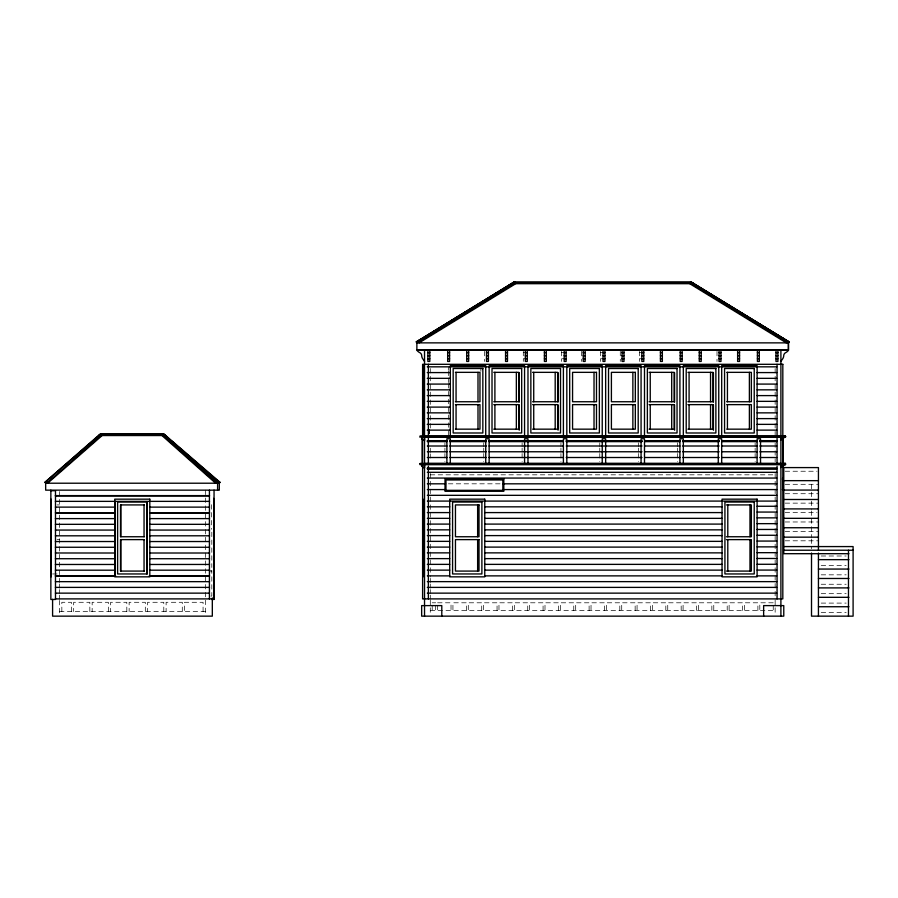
<?xml version="1.0" encoding="UTF-8"?>
<svg xmlns="http://www.w3.org/2000/svg" width="898" height="898" viewBox="0 0 898 898"><rect width="100%" height="100%" fill="white"/><g stroke="black" fill="none" stroke-linecap="round" stroke-linejoin="round"><path stroke-width="0.67" stroke-dasharray="4.49 3.37" d="M523.298 352.622L525.218 352.622M561.665 352.622L563.574 352.622M600.504 352.622L602.412 352.622M639.331 352.622L641.251 352.622M523.298 358.762L525.218 358.762M561.665 358.762L563.574 358.762M600.504 358.762L602.412 358.762M639.331 358.762L641.251 358.762M785.166 471.237L817.057 471.237M430.288 474.829L775.142 474.829M448.383 483.82L500.298 483.82M785.166 484.303L818.437 484.303M785.166 493.72L818.437 493.72M785.166 503.138L818.437 503.138M57.023 504.923L59.526 504.923M785.166 512.556L817.057 512.556M785.166 521.974L818.437 521.974M785.166 531.391L818.437 531.391M57.023 539.619L59.526 539.619M785.166 540.809L818.437 540.809M821.21 555.997L846.163 555.997M821.21 565.414L846.163 565.414M210.379 570.353L211.816 570.353L211.816 596.07L210.379 596.07M210.379 571.79L211.816 571.79M52.589 573.957L59.526 573.957M821.21 574.832L846.163 574.832M821.21 584.25L846.163 584.25M821.21 593.679L846.163 593.679M432.207 602.794L435.676 602.794M437.595 602.794L451.021 602.794L451.021 610.46M773.234 602.794L759.809 602.794L759.809 610.46M821.21 603.097L846.163 603.097M430.288 610.46L775.142 610.46M59.526 611.538L205.384 611.538M821.21 612.515L846.163 612.515M811.511 484.303L811.511 499.726M811.511 501.129L811.511 509.548M811.511 510.951L811.511 537.599M811.511 539.002L811.511 548.824M775.142 368.506L775.142 434.845M775.142 442.916L775.142 461.875M775.142 473.448L775.142 599.37M775.142 600.234L775.142 606.621M775.142 607.766L775.142 613.356M773.234 605.353L773.234 610.46M757.89 610.46L757.89 602.794L744.464 602.794L744.464 610.46M755.128 442.781L755.128 446.8M755.128 448.147L755.128 452.177M755.128 453.512L755.128 461.572M742.545 610.46L742.545 602.794L729.12 602.794L729.12 610.46M727.2 610.46L727.2 602.794L713.775 602.794L713.775 610.46M717.008 351.365L717.008 361.434M711.856 610.46L711.856 602.794L698.431 602.794L698.431 610.46M696.511 610.46L696.511 602.794L683.086 602.794L683.086 610.46M681.167 610.46L681.167 602.794L667.742 602.794L667.742 610.46M677.451 442.781L677.451 446.8M677.451 448.147L677.451 452.177M677.451 453.512L677.451 461.572M665.822 610.46L665.822 602.794L652.397 602.794L652.397 610.46M650.489 610.46L650.489 602.794L637.064 602.794L637.064 610.46M639.331 351.365L639.331 361.434M638.613 442.781L638.613 446.8M638.613 448.147L638.613 452.177M638.613 453.512L638.613 461.572M635.144 610.46L635.144 602.794L621.719 602.794L621.719 610.46M620.282 351.365L620.282 361.434M619.8 610.46L619.8 602.794L606.375 602.794L606.375 610.46M604.455 610.46L604.455 602.794L591.03 602.794L591.03 610.46M600.504 351.365L600.504 361.434M599.774 442.781L599.774 446.8M599.774 448.147L599.774 452.177M599.774 453.512L599.774 461.572M589.11 610.46L589.11 602.794L575.685 602.794L575.685 610.46M581.444 351.365L581.444 361.434M573.766 610.46L573.766 602.794L560.341 602.794L560.341 610.46M561.665 351.365L561.665 361.434M560.947 442.781L560.947 446.8M560.947 448.147L560.947 452.177M560.947 453.512L560.947 461.572M558.421 610.46L558.421 602.794L544.996 602.794L544.996 610.46M543.077 610.46L543.077 602.794L529.652 602.794L529.652 610.46M527.743 610.46L527.743 602.794L514.318 602.794L514.318 610.46M523.298 351.365L523.298 361.434M522.108 442.781L522.108 446.8M522.108 448.147L522.108 452.177M522.108 453.512L522.108 461.572M512.399 610.46L512.399 602.794L498.974 602.794L498.974 610.46M497.054 610.46L497.054 602.794L483.629 602.794L483.629 610.46M484.471 351.365L484.471 361.434M483.741 442.781L483.741 446.8M483.741 448.147L483.741 452.177M483.741 453.512L483.741 461.572M481.71 610.46L481.71 602.794L468.285 602.794L468.285 610.46M480.868 368.506L480.868 371.312M466.365 610.46L466.365 602.794L452.94 602.794L452.94 610.46M448.327 366.833L448.327 370.279M448.327 371.143L448.327 377.182M448.327 378.024L448.327 382.941M448.327 383.536L448.327 435.878M444.914 442.781L444.914 446.8M444.914 448.147L444.914 452.177M444.914 453.512L444.914 461.572M437.595 605.353L437.595 610.46M435.676 605.353L435.676 610.46M432.207 605.353L432.207 610.46M430.288 368.506L430.288 429.165M430.288 448.259L430.288 452.457M430.288 453.86L430.288 458.059M430.288 473.448L430.288 576.976M430.288 578.379L430.288 582.577M430.288 583.981L430.288 588.179M430.288 589.571L430.288 593.769M430.288 595.172L430.288 599.37M430.288 600.234L430.288 606.621M430.288 607.766L430.288 613.356M211.816 532.166L211.816 567.48M211.333 504.698L211.333 529.292M205.384 490.151L205.384 613.356M203.071 611.538L203.071 602.289L184.595 602.289L184.595 611.538M182.283 611.538L182.283 602.289L166.108 602.289L166.108 611.538M163.795 611.538L163.795 602.289L147.62 602.289L147.62 611.538M145.308 611.538L145.308 602.289L129.132 602.289L129.132 611.538M126.82 611.538L126.82 602.289L110.645 602.289L110.645 611.538M108.332 611.538L108.332 602.289L92.157 602.289L92.157 611.538M89.845 611.538L89.845 602.289L73.67 602.289L73.67 611.538M71.369 611.538L71.369 602.289L61.839 602.289L61.839 611.538M59.526 491.554L59.526 576.954M59.526 578.357L59.526 582.555M59.526 583.958L59.526 588.156M59.526 589.559L59.526 593.758M59.526 595.15L59.526 599.359M59.526 600.448L59.526 616.151"/><path stroke-width="1.35" d="M780.811 467.589L781.002 463.312L424.451 463.267L424.417 464.67M780.901 437.315L780.811 440.2M780.901 464.704L780.89 465.332M781.013 437.225L781.002 435.923M785.694 436.911L785.222 435.9L782.293 435.878M785.694 464.3L785.29 464.704L785.222 463.289L782.293 463.267M424.44 435.9L424.417 437.281M785.391 437.304L419.77 437.068L420.129 435.923L423.149 435.878M419.748 463.817L423.149 463.267M692.695 284.172L693.301 283.184M788.287 342.868L788.893 341.88L690.551 281.849L514.296 281.871L416.268 341.88L416.885 342.868L788.579 342.868L789.174 341.88L691.157 281.871M780.901 361.434L782.719 358.762A5.803 5.803 0 0 0 783.718 355.698A3.547 3.547 0 0 1 785.705 352.622A7.554 7.554 0 0 0 788.567 350.164L759.854 350.164M164.704 436.192L165.468 435.317M217.597 483.214L218.382 482.349L162.998 433.678L100.363 433.824L44.9 482.349L45.663 483.214L219.314 483.214L220.077 482.349L163.762 433.824M101.115 433.678L44.9 482.349M183.192 451.077L219.314 482.204L219.314 490.151L45.663 490.151L45.663 482.204L47.65 482.204L102.136 434.531L161.977 434.531L215.621 482.204L218.36 482.349M215.621 482.204L215.621 483.214L161.977 435.541L102.136 435.541L47.65 483.214L47.65 482.204M514.296 281.871L416.56 341.88L417.166 342.868M425.506 336.728L416.268 341.88M427.897 335.268L514.902 281.849L416.874 341.857L416.874 349.793L788.579 349.793L788.579 341.857L690.551 281.849L788.882 341.88M416.874 341.857L419.085 341.857L515.744 282.679L689.709 282.679L786.367 341.857L789.174 341.88M786.367 341.857L786.367 342.868L689.709 283.689L515.744 283.689L419.085 342.868L419.085 341.857M420.298 463.267L420.084 464.704L785.391 464.693M427.336 350.164L416.863 350.164A7.554 7.554 0 0 0 419.725 352.622A3.547 3.547 0 0 1 421.712 355.698A5.803 5.803 0 0 0 422.711 358.762L424.529 361.434M430.142 350.164L679.887 350.164M682.693 350.164L757.048 350.164M427.886 352.622L429.805 352.622M447.664 352.622L449.584 352.622M466.724 352.622L468.644 352.622M486.503 352.622L488.422 352.622M505.563 352.622L507.482 352.622M525.341 352.622L527.261 352.622M544.401 352.622L546.321 352.622M564.18 352.622L566.099 352.622M583.24 352.622L585.159 352.622M603.018 352.622L604.938 352.622M622.078 352.622L623.998 352.622M641.857 352.622L643.776 352.622M660.434 352.622L662.354 352.622M680.213 352.622L682.132 352.622M699.273 352.622L701.192 352.622M719.051 352.622L720.971 352.622M737.628 352.622L739.548 352.622M757.407 352.622L759.326 352.622M775.984 352.622L777.904 352.622M427.886 355.698L429.805 355.698M447.664 355.698L449.584 355.698M466.724 355.698L468.644 355.698M486.503 355.698L488.422 355.698M505.563 355.698L507.482 355.698M525.341 355.698L527.261 355.698M544.401 355.698L546.321 355.698M564.18 355.698L566.099 355.698M583.24 355.698L585.159 355.698M603.018 355.698L604.938 355.698M622.078 355.698L623.998 355.698M641.857 355.698L643.776 355.698M660.434 355.698L662.354 355.698M680.213 355.698L682.132 355.698M699.273 355.698L701.192 355.698M719.051 355.698L720.971 355.698M737.628 355.698L739.548 355.698M757.407 355.698L759.326 355.698M775.984 355.698L777.904 355.698M427.886 358.762L429.805 358.762M447.664 358.762L449.584 358.762M466.724 358.762L468.644 358.762M486.503 358.762L488.422 358.762M505.563 358.762L507.482 358.762M525.341 358.762L527.261 358.762M544.401 358.762L546.321 358.762M564.18 358.762L566.099 358.762M583.24 358.762L585.159 358.762M603.018 358.762L604.938 358.762M622.078 358.762L623.998 358.762M641.857 358.762L643.776 358.762M660.434 358.762L662.354 358.762M680.213 358.762L682.132 358.762M699.273 358.762L701.192 358.762M719.051 358.762L720.971 358.762M737.628 358.762L739.548 358.762M757.407 358.762L759.326 358.762M775.984 358.762L777.904 358.762M427.246 366.833L776.703 366.833M455.409 372.344L479.97 372.344L479.97 401.743L455.409 401.743M493.765 372.344L518.808 372.344L518.808 401.743L493.765 401.743M532.604 372.344L557.647 372.344L557.647 401.743L532.604 401.743M649.119 372.344L674.162 372.344L674.162 401.743L649.119 401.743M687.958 372.344L713.001 372.344L713.001 401.743L687.958 401.743M726.785 372.344L751.357 372.344L751.357 401.743L726.785 401.743M427.246 372.58L450.302 372.58M757.104 372.58L776.703 372.58M427.246 378.339L450.302 378.339M757.104 378.339L776.703 378.339M427.246 384.086L450.302 384.086M757.104 384.086L776.703 384.086M427.246 389.844L450.302 389.844M757.104 389.844L776.703 389.844M427.246 395.603L450.302 395.603M757.104 395.603L776.703 395.603M427.246 401.35L450.302 401.35M757.104 401.35L776.703 401.35M455.409 404.628L479.97 404.628L479.97 429.165L455.409 429.165M493.765 404.628L518.808 404.628L518.808 429.165L493.765 429.165M532.604 404.628L557.647 404.628L557.647 429.165L532.604 429.165M649.119 404.628L674.162 404.628L674.162 429.165L649.119 429.165M687.958 404.628L713.001 404.628L713.001 429.165L687.958 429.165M726.785 404.628L751.357 404.628L751.357 429.165L726.785 429.165M427.246 407.108L450.302 407.108M757.104 407.108L776.703 407.108M427.246 412.856L450.302 412.856M757.104 412.856L776.703 412.856M427.246 418.614L450.302 418.614M757.104 418.614L776.703 418.614M427.246 424.361L450.302 424.361M757.104 424.361L776.703 424.361M427.246 430.12L450.302 430.12M757.104 430.12L776.703 430.12M424.451 435.878L780.979 435.878M424.529 436.507L780.901 436.507M424.529 436.911L780.901 436.911M427.336 440.671L446.98 440.671M449.786 440.671L486.267 440.671M489.073 440.671L563.428 440.671M566.234 440.671L642.003 440.671M644.809 440.671L679.887 440.671M682.693 440.671L719.163 440.671M721.97 440.671L757.048 440.671M759.854 440.671L776.691 440.671M427.336 441.143L446.98 441.143M449.786 441.143L486.267 441.143M489.073 441.143L563.428 441.143M566.234 441.143L642.003 441.143M644.809 441.143L679.887 441.143M682.693 441.143L719.163 441.143M721.97 441.143L757.048 441.143M759.854 441.143L776.691 441.143M427.336 441.625L446.98 441.625M449.786 441.625L486.267 441.625M489.073 441.625L563.428 441.625M566.234 441.625L642.003 441.625M644.809 441.625L679.887 441.625M682.693 441.625L719.163 441.625M721.97 441.625L757.048 441.625M759.854 441.625L776.691 441.625M427.336 446.003L446.98 446.003M449.786 446.003L486.267 446.003M489.073 446.003L563.428 446.003M566.234 446.003L642.003 446.003M644.809 446.003L679.887 446.003M682.693 446.003L719.163 446.003M721.97 446.003L757.048 446.003M759.854 446.003L776.691 446.003M427.336 451.761L446.98 451.761M449.786 451.761L486.267 451.761M489.073 451.761L563.428 451.761M566.234 451.761L642.003 451.761M644.809 451.761L679.887 451.761M682.693 451.761L719.163 451.761M721.97 451.761L757.048 451.761M759.854 451.761L776.691 451.761M427.336 457.509L446.98 457.509M449.786 457.509L486.267 457.509M489.073 457.509L563.428 457.509M566.234 457.509L642.003 457.509M644.809 457.509L679.887 457.509M682.693 457.509L719.163 457.509M721.97 457.509L757.048 457.509M759.854 457.509L776.691 457.509M424.529 463.896L780.901 463.896M424.529 464.3L780.901 464.3M427.336 468.06L776.691 468.06M427.336 468.543L776.691 468.543M427.336 469.014L776.691 469.014M427.336 472.314L776.691 472.314M427.336 478.062L776.691 478.062M782.383 479.027L783.056 479.027M783.774 480.654L818.437 480.654M220.055 482.349L219.314 482.204M427.336 483.82L445.576 483.82M503.105 483.82L776.691 483.82M782.383 489.399L783.056 489.399M427.336 489.578L445.576 489.578M503.105 489.578L776.691 489.578M783.774 490.072L818.437 490.072M50.86 490.723L55.485 490.723L55.485 599.471L50.86 599.471L50.86 490.151M427.336 495.326L776.691 495.326M55.395 495.617L209.515 495.617M55.395 495.898L209.515 495.898M783.774 499.49L818.437 499.49M427.325 501.084L776.691 501.084M55.373 501.365L209.537 501.365M144.41 504.923L120.5 504.923L120.5 536.746L144.41 536.746M726.426 504.923L751.357 504.923L751.357 536.746L726.426 536.746M757.104 506.259L776.703 506.259M427.325 506.831L449.707 506.831M484.763 506.831L722.048 506.831M55.373 507.123L115.101 507.123M149.809 507.123L209.537 507.123M783.774 508.908L818.437 508.908M757.104 512.062L776.703 512.062M427.325 512.59L449.707 512.59M484.763 512.59L722.048 512.59M757.104 517.865L776.703 517.865M427.325 518.348L449.707 518.348M484.763 518.348L722.048 518.348M783.774 518.326L818.437 518.326M55.373 518.606L115.101 518.606M149.809 518.606L209.537 518.606M757.104 523.657L776.703 523.657M427.325 524.095L449.707 524.095M484.763 524.095L722.048 524.095M55.373 524.331L115.101 524.309M149.809 524.309L209.537 524.331M783.774 527.743L818.437 527.743M757.104 529.461L776.703 529.461M427.325 529.854L449.707 529.854M484.763 529.854L722.048 529.854M55.373 530.067L115.101 530.067M149.809 530.067L209.537 530.067M757.104 535.264L776.703 535.264M427.325 535.601L449.707 535.601M484.763 535.601L722.048 535.601M55.373 535.814L115.101 535.814M149.809 535.814L209.537 535.792M783.774 537.161L818.437 537.161M144.41 539.619L120.5 539.619L120.5 571.083L144.41 571.083M726.426 539.619L751.357 539.619L751.357 571.083L726.426 571.083M757.104 541.067L776.703 541.067M427.325 541.359L449.707 541.359M484.763 541.359L722.048 541.359M55.373 541.55L115.101 541.528M149.809 541.55L209.537 541.528M783.774 546.579L853.1 546.579L853.1 616.151L811.511 616.151L811.511 553.033M757.104 546.871L776.703 546.871M55.373 547.252L115.101 547.275M149.809 547.252L209.537 547.275M427.325 547.106L449.707 547.106M484.763 547.106L722.048 547.106M783.774 550.227L853.1 550.227M757.104 552.674L776.703 552.674M427.325 552.865L449.707 552.865M484.763 552.865L722.048 552.865M55.373 552.988L115.101 553.011M149.809 553.011L209.537 553.011M848.936 553.696L783.774 553.696L783.774 467.589L818.437 467.589L818.437 550.227M757.104 558.477L776.703 558.477M427.325 558.623L449.707 558.623M484.763 558.623L722.048 558.623M55.373 558.713L115.101 558.736M149.809 558.713L209.537 558.736M818.437 559.645L848.936 559.645M757.104 564.281L776.703 564.281M55.373 564.472L115.101 564.472M149.809 564.472L209.537 564.449M427.325 564.371L449.707 564.371M484.763 564.371L722.048 564.371M818.437 569.063L848.936 569.063M757.104 570.073L776.703 570.073M55.373 570.174L115.101 570.196M149.809 570.174L209.537 570.196M427.325 570.129L449.707 570.129M484.763 570.129L722.048 570.129M55.395 575.899L115.64 575.899M149.27 575.899L209.515 575.899M427.325 575.876L449.786 575.876M484.763 575.876L722.048 575.876M757.048 575.876L776.703 575.876M55.373 575.932L115.101 575.932L115.101 501.365M149.809 575.932L209.537 575.932M818.437 578.48L848.936 578.48M55.395 581.657L209.515 581.657M427.336 581.635L776.691 581.635M55.395 587.393L209.515 587.393M427.336 587.393L776.691 587.393M818.437 587.898L848.936 587.898M55.395 593.14L209.515 593.14M427.336 593.14L776.691 593.14M818.437 597.316L848.936 597.316M55.395 598.899L214.05 598.899M212.298 598.944L213.735 598.944L213.735 498.345M211.737 599.471L214.05 599.471L214.05 490.151M818.437 606.734L848.936 606.734M785.054 435.878L785.683 436.507M785.054 463.267L785.683 463.896M168.308 438.258L162.998 433.678L217.597 482.204L217.597 490.151M171.496 441.008L174.683 443.758M177.871 446.497L181.059 449.247M174.156 444.33L177.31 447.047M180.453 449.752L185.706 454.276M187.805 456.083L203.543 469.654M205.642 471.461L209.84 475.076M211.95 476.883L219.292 483.214M98.645 435.317L99.409 436.192M417.761 340.971L418.356 341.958M424.631 440.2L424.529 437.315M424.631 467.589L424.529 464.704M848.475 550.227L848.475 616.151M818.437 553.033L818.437 616.151M788.287 341.857L788.287 349.793M783.303 438.202L783.303 464.232M783.056 478.062L783.056 490.353M780.901 350.164L780.901 435.519M780.901 435.9L780.901 616.151M777.904 350.164L777.904 361.434L775.984 361.434L775.984 350.164M777.062 364.307L777.062 435.519M777.062 438.314L777.062 463.447M777.062 466.242L777.062 598.899M763.637 616.151L763.637 605.611L783.774 605.611L783.774 616.151L421.656 616.151L421.656 605.611L441.794 605.611L441.794 616.151M760.527 464.255L760.527 438.752L757.104 438.752L757.104 464.255M757.104 435.878L757.104 365.632L721.689 365.632L721.689 435.878M749.976 504.923L749.976 536.746M749.976 539.619L749.976 571.083M749.381 372.344L749.381 401.743M749.381 404.628L749.381 429.165M739.548 350.164L739.548 361.434L737.628 361.434L737.628 350.164M727.795 504.923L727.795 536.746M727.795 539.619L727.795 571.083M727.436 372.344L727.436 401.743M727.436 404.628L727.436 429.165M721.689 464.255L721.689 438.752L718.265 438.752L718.265 464.255M720.971 350.164L720.971 361.434L719.051 361.434L719.051 350.164M718.748 435.878L718.748 365.632L683.333 365.632L683.333 435.878M713.416 372.715L713.416 402.158M713.416 404.953L713.416 430.187M710.543 372.344L710.543 401.743M710.543 404.628L710.543 429.165M701.192 350.164L701.192 361.434L699.273 361.434L699.273 350.164M689.709 282.679L689.709 283.689M689.08 372.344L689.08 401.743M689.08 404.628L689.08 429.165M683.333 464.255L683.333 438.752L679.909 438.752L679.909 464.255M679.909 435.878L679.909 365.632L644.495 365.632L644.495 435.878M674.578 372.715L674.578 402.158M674.578 404.953L674.578 430.187M671.704 372.344L671.704 401.743M671.704 404.628L671.704 429.165M662.354 350.164L662.354 361.434L660.434 361.434L660.434 350.164M650.242 372.344L650.242 401.743M650.242 404.628L650.242 429.165M644.495 464.255L644.495 438.752L641.071 438.752L641.071 464.255M643.776 350.164L643.776 361.434L641.857 361.434L641.857 350.164M641.071 435.878L641.071 365.632L605.656 365.632L605.656 435.878M632.865 372.344L632.865 401.743M632.865 404.628L632.865 429.165M623.998 350.164L623.998 361.434L622.078 361.434L622.078 350.164M605.656 464.255L605.656 438.752L602.232 438.752L602.232 464.255M604.938 350.164L604.938 361.434L603.018 361.434L603.018 350.164M602.232 435.878L602.232 365.632L566.818 365.632L566.818 435.878M594.027 372.344L594.027 401.743M594.027 404.628L594.027 429.165M585.159 350.164L585.159 361.434L583.24 361.434L583.24 350.164M566.818 464.255L566.818 438.752L563.394 438.752L563.394 464.255M566.099 350.164L566.099 361.434L564.18 361.434L564.18 350.164M563.394 435.878L563.394 365.632L527.979 365.632L527.979 435.878M558.062 372.715L558.062 402.158M558.062 404.953L558.062 430.187M555.189 372.344L555.189 401.743M555.189 404.628L555.189 429.165M546.321 350.164L546.321 361.434L544.401 361.434L544.401 350.164M533.726 372.344L533.726 401.743M533.726 404.628L533.726 429.165M527.979 464.255L527.979 438.752L524.567 438.752L524.567 464.255M527.261 350.164L527.261 361.434L525.341 361.434L525.341 350.164M524.567 435.878L524.567 365.632L489.141 365.632L489.141 435.878M519.224 372.715L519.224 402.158M519.224 404.953L519.224 430.187M516.35 372.344L516.35 401.743M516.35 404.628L516.35 429.165M515.744 282.679L515.744 283.689M507.482 350.164L507.482 361.434L505.563 361.434L505.563 350.164M494.899 372.344L494.899 401.743M494.899 404.628L494.899 429.165M489.141 464.255L489.141 438.752L485.728 438.752L485.728 464.255M488.422 350.164L488.422 361.434L486.503 361.434L486.503 350.164M485.728 435.878L485.728 365.632L450.302 365.632L450.302 435.878M477.994 372.344L477.994 401.743M477.994 404.628L477.994 429.165M477.635 504.923L477.635 536.746M477.635 539.619L477.635 571.083M468.644 350.164L468.644 361.434L466.724 361.434L466.724 350.164M456.061 372.344L456.061 401.743M456.061 404.628L456.061 429.165M450.302 464.255L450.302 438.752L446.89 438.752L446.89 464.255M449.584 350.164L449.584 361.434L447.664 361.434L447.664 350.164M429.323 430.12L429.323 433.577M428.368 364.307L428.368 435.519M428.368 438.314L428.368 463.447M428.368 466.242L428.368 598.899M424.529 350.164L424.529 435.519M424.529 435.9L424.529 616.151M423.093 365.632L423.093 435.878M423.093 499.165L423.093 576.842M422.139 436.832L422.139 465.602M212.321 597.956L212.321 616.151L52.589 616.151L52.589 599.359M209.425 490.151L209.425 598.899M161.977 434.531L161.977 435.541M146.935 502.038L146.935 573.957M144.05 504.923L144.05 536.746M144.05 539.619L144.05 571.083M120.86 504.923L120.86 536.746M120.86 539.619L120.86 571.083M102.136 434.531L102.136 435.541M51.152 499.165L51.152 576.842M429.805 350.164L427.886 350.164L427.886 361.434L429.805 361.434L429.805 350.164M682.132 350.164L680.213 350.164L680.213 361.434L682.132 361.434L682.132 350.164M759.326 350.164L757.407 350.164L757.407 361.434L759.326 361.434L759.326 350.164M782.82 364.307L422.61 364.307L422.61 598.899L782.82 598.899L782.82 364.307M482.843 368.506L453.176 368.506L453.176 432.993L482.843 432.993L482.843 368.506M521.682 368.506L492.014 368.506L492.014 432.993L521.682 432.993L521.682 368.506M560.52 368.506L530.853 368.506L530.853 432.993L560.52 432.993L560.52 368.506M599.359 368.506L569.691 368.506L569.691 432.993L599.359 432.993L599.359 368.506M638.197 368.506L608.53 368.506L608.53 432.993L638.197 432.993L638.197 368.506M677.036 368.506L647.368 368.506L647.368 432.993L677.036 432.993L677.036 368.506M715.874 368.506L686.207 368.506L686.207 432.993L715.874 432.993L715.874 368.506M754.23 368.506L724.563 368.506L724.563 432.993L754.23 432.993L754.23 368.506M596.485 372.344L572.565 372.344L572.565 401.743L596.485 401.743L596.485 372.344M635.324 372.344L611.403 372.344L611.403 401.743L635.324 401.743L635.324 372.344M596.485 404.628L572.565 404.628L572.565 429.165L596.485 429.165L596.485 404.628M635.324 404.628L611.403 404.628L611.403 429.165L635.324 429.165L635.324 404.628M503.812 478.993L445.015 478.993L445.015 491.285L503.812 491.285L503.812 478.993M502.846 479.959L445.969 479.959L445.969 490.33L502.846 490.33L502.846 479.959M149.809 499.165L114.742 499.165L114.742 576.842L149.809 576.842L149.809 499.165M484.763 499.165L449.707 499.165L449.707 576.842L484.763 576.842L484.763 499.165M757.104 499.165L722.048 499.165L722.048 576.842L757.104 576.842L757.104 499.165M147.294 502.038L117.627 502.038L117.627 573.957L147.294 573.957L147.294 502.038M481.889 502.038L452.581 502.038L452.581 573.957L481.889 573.957L481.889 502.038M754.23 502.038L724.922 502.038L724.922 573.957L754.23 573.957L754.23 502.038M479.016 504.923L455.454 504.923L455.454 536.746L479.016 536.746L479.016 504.923M115.101 512.848L55.373 512.848L115.101 512.87M209.537 512.848L149.809 512.848L209.537 512.87M479.016 539.619L455.454 539.619L455.454 571.083L479.016 571.083L479.016 539.619M782.528 439.953A6.387 6.387 0 0 0 783.774 437.315A6.387 6.376 -90 0 1 782.54 439.953M421.656 437.315A6.387 6.376 -90 0 0 423.328 440.435A6.387 6.387 0 0 1 421.656 437.315M421.656 464.704A6.387 6.376 -90 0 0 423.328 467.836A6.387 6.387 0 0 1 421.656 464.704M782.54 467.342A6.387 6.376 -90 0 0 783.774 464.704A6.387 6.387 0 0 1 782.528 467.342"/></g></svg>
